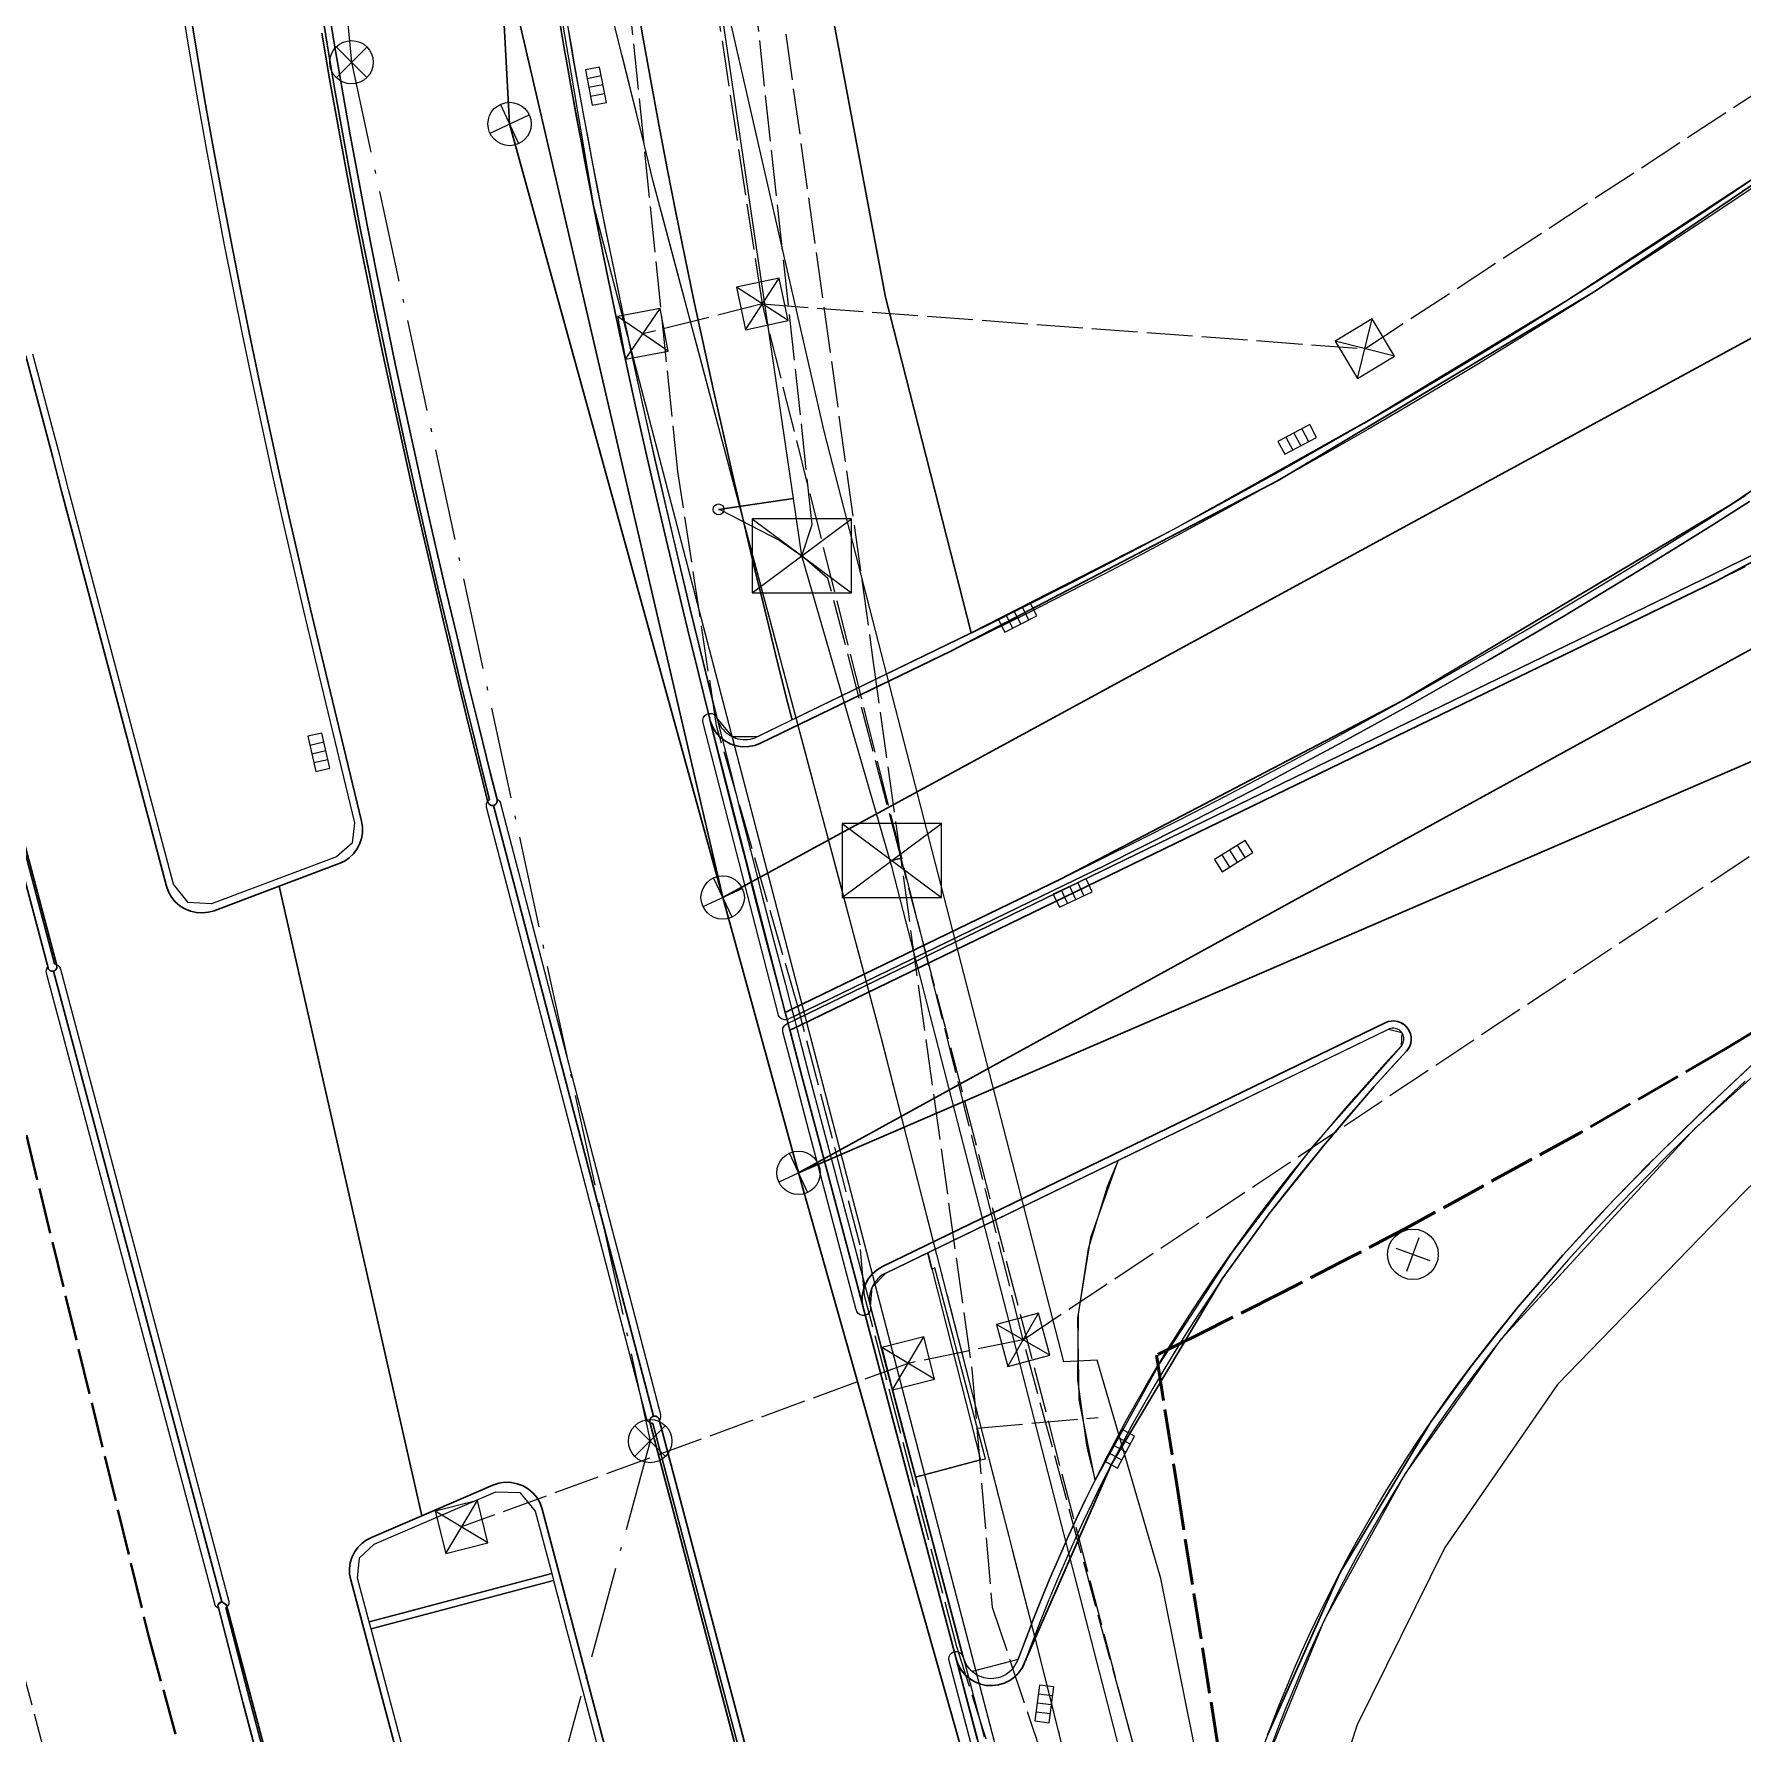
# Model space of a CAD drawing. Header units: metres. Extents: x 105014 to 106600, y 111320 to 118425.
# Drawn here: x 105352.38 to 105399.67, y 112797.04 to 112844.05 of the extents above; entities that cross this region are included whole.
import ezdxf

# ---------------------------------------------------------------- set-up
doc = ezdxf.new("R2010")
doc.units = ezdxf.units.M
doc.linetypes.add('DASHDOT', pattern=[3.556, 2.54, -0.508, 0, -0.508])
doc.linetypes.add('DASHED', pattern=[1.524, 1.27, -0.254])
for name, color, linetype, lineweight in [('00-BASE-LIMITE', 7, 'DASHED', 50), ('00-BASE-UE', 42, 'DASHED', 25), ('10-PAV-CALZADA-BRT', 12, 'CONTINUOUS', 30), ('10-PAV-CALZADA-MIXTA', 8, 'CONTINUOUS', 30), ('10-PAV-SARDINEL', 252, 'CONTINUOUS', 13), ('20-EP-ZONA-DURA', 253, 'CONTINUOUS', 13), ('20-EP-ZONA-VERDE', 84, 'CONTINUOUS', 13), ('30-RED-ENEL-NODOS', 11, 'CONTINUOUS', 13), ('30-RED-ENEL-PROY', 1, 'DASHED', 25), ('30-RED-ETB-CAMARA', 151, 'CONTINUOUS', 13), ('30-RED-ETB-EXIST', 145, 'CONTINUOUS', 13), ('30-RED-ETB-PROY', 5, 'DASHED', 25), ('30-RED-VANTI-EXIST', 52, 'CONTINUOUS', 13), ('30-RED-VANTI-PROY', 2, 'DASHED', 25), ('30-RED-VANTI-RETIRO', 8, 'DASHDOT', 13), ('35-RH-ACUE-MATRIZ-PJ', 150, 'DASHED', 40), ('35-RH-ACUE-MENOR-EXIST', 151, 'CONTINUOUS', 13), ('35-RH-ACUE-MENOR-PROY', 5, 'DASHED', 25), ('35-RH-PLUV-COLECTOR', 96, 'CONTINUOUS', 30), ('35-RH-PLUV-NODOS', 94, 'CONTINUOUS', 13), ('35-RH-PLUV-RETIRO', 8, 'DASHDOT', 13), ('36-RH-SAN-POZOS', 216, 'CONTINUOUS', 13), ('60-PREDIAL-LOTE', 42, 'CONTINUOUS', 13)]:
    doc.layers.add(name, color=color, linetype=linetype, lineweight=lineweight)

# ---------------------------------------------------------------- blocks, each defined once
blk = doc.blocks.new('CAM_ETB_T_13')
for p, q in [((-1.375, -1.025), (1.375, 1.025)), ((-1.375, 1.025), (1.375, -1.025))]:
    blk.add_line(p, q)
blk.add_lwpolyline([(-1.375, -1.025), (1.375, -1.025), (1.375, 1.025), (-1.375, 1.025)], close=True)
blk = doc.blocks.new('POSTE')
blk.add_circle((0, 0), 0.15)
blk = doc.blocks.new('CAJA_ENEL')
for p, q in [((-0.6, -0.6), (0.6, 0.6)), ((-0.6, 0.6), (0.6, -0.6))]:
    blk.add_line(p, q)
blk.add_lwpolyline([(-0.6, -0.6), (0.6, -0.6), (0.6, 0.6), (-0.6, 0.6)], close=True)
blk = doc.blocks.new('POZO_SAN')
for p, q in [((0, -0.5), (0, 0.5)), ((-0.5, 0), (0.5, 0))]:
    blk.add_line(p, q)
blk.add_circle((0, 0), 0.7)
blk = doc.blocks.new('SUMIDERO')
for p, q in [((-0.25, -0.2), (-0.25, 0.2)), ((0, -0.2), (0, 0.2)), ((0.25, -0.2), (0.25, 0.2))]:
    blk.add_line(p, q)
blk.add_lwpolyline([(-0.5, -0.2), (0.5, -0.2), (0.5, 0.2), (-0.5, 0.2)], close=True)
blk = doc.blocks.new('POZO_PLUV')
for p, q in [((-0.42, -0.42), (0.42, 0.42)), ((-0.42, 0.42), (0.42, -0.42))]:
    blk.add_line(p, q)
blk.add_circle((0, 0), 0.6)

msp = doc.modelspace()

# ---------------------------------------------------------------- linework, layer by layer
at = {"layer": '00-BASE-LIMITE'}
msp.add_lwpolyline([(105403.9137, 112818.8611), (105399.1897, 112815.9841), (105395.1695, 112813.6621), (105390.4523, 112811.0797), (105388.8345, 112810.2285), (105386.9195, 112809.2427), (105384.6201, 112808.0905), (105383.4393, 112807.5119), (105384.0041, 112803.9301), (105385.6897, 112793.2359), (105385.8225, 112792.3927), (105385.3009, 112789.8933), (105390.0035, 112772.2771), (105391.2157, 112767.5669), (105393.6763, 112757.8893), (105396.0021, 112748.7837), (105398.6051, 112738.5087), (105402.0385, 112725.0969)], dxfattribs=at)
at = {"layer": '00-BASE-UE'}
msp.add_lwpolyline([(105403.9137, 112818.8611), (105399.1897, 112815.9841), (105395.1695, 112813.6621), (105390.4523, 112811.0797), (105388.8345, 112810.2285), (105386.9195, 112809.2427), (105384.6201, 112808.0905), (105383.4393, 112807.5119), (105384.0041, 112803.9301), (105385.6897, 112793.2359)], dxfattribs=at)
at = {"layer": '10-PAV-CALZADA-BRT'}
for points in [[(105412.9105, 112627.3773), (105366.4429, 112803.2507), (105366.385, 112803.4122), (105366.3003, 112803.5615), (105366.1914, 112803.694), (105366.0614, 112803.806), (105365.9141, 112803.8942), (105365.754, 112803.9558), (105365.5857, 112803.9892), (105365.4141, 112803.9933), (105365.2444, 112803.968), (105365.0815, 112803.9141), (105363.1153, 112803.0698), (105359.1656, 112820.4849), (105360.8261, 112821.1101), (105360.9714, 112821.1786), (105361.1039, 112821.2695), (105361.2201, 112821.3804), (105361.317, 112821.5085), (105361.3921, 112821.6505), (105361.4436, 112821.8027), (105361.47, 112821.9612), (105361.4707, 112822.1218), (105361.4457, 112822.2805), (105360.3365, 112826.8757), (105360.0345, 112828.1467), (105359.7373, 112829.4189), (105359.4453, 112830.6925), (105359.1589, 112831.9671), (105358.8785, 112833.2431), (105358.6043, 112834.5205), (105358.3369, 112835.7993), (105358.0765, 112837.0795), (105357.8235, 112838.3611), (105357.5781, 112839.6443), (105357.3409, 112840.9291), (105357.1121, 112842.2153), (105356.8921, 112843.5031), (105356.6813, 112844.7925)], [(105360.3441, 112844.0801), (105360.5601, 112842.8165), (105360.7847, 112841.5533), (105361.0179, 112840.2909), (105361.2591, 112839.0287), (105361.5083, 112837.7673), (105361.7647, 112836.5063), (105362.0283, 112835.2459), (105362.2987, 112833.9859), (105362.5757, 112832.7263), (105362.8585, 112831.4671), (105363.1471, 112830.2081), (105363.4411, 112828.9495), (105363.7403, 112827.6911), (105364.0439, 112826.4327), (105364.3521, 112825.1745), (105364.6643, 112823.9163), (105364.9405, 112822.8155), (105364.9471, 112822.796), (105364.9566, 112822.7777), (105364.9689, 112822.7612), (105364.9837, 112822.7468), (105365.0005, 112822.7349), (105365.0189, 112822.7257), (105365.0386, 112822.7196), (105365.059, 112822.7166), (105365.0796, 112822.7168), (105365.0999, 112822.7203), (105369.5209, 112805.8189), (105369.5014, 112805.8121), (105369.4831, 112805.8023), (105369.4666, 112805.7897), (105369.4523, 112805.7748), (105369.4405, 112805.7578), (105369.4315, 112805.7391), (105369.4255, 112805.7193), (105369.4228, 112805.6988), (105369.4232, 112805.6781), (105369.4269, 112805.6577), (105420.4073, 112612.7045)], [(105352.1539, 112835.1529), (105352.4011, 112834.2173), (105352.6489, 112833.2817), (105352.8971, 112832.3465), (105353.1455, 112831.4111), (105356.0471, 112820.4851), (105356.1034, 112820.3281), (105356.185, 112820.1826), (105356.2897, 112820.0527), (105356.4145, 112819.942), (105356.5559, 112819.8537), (105356.7101, 112819.79), (105356.8727, 112819.7529), (105357.0392, 112819.7433), (105357.205, 112819.7615), (105357.3655, 112819.8071), (105359.1656, 112820.4849), (105363.1153, 112803.0698), (105361.7155, 112802.4687), (105361.5756, 112802.395), (105361.4491, 112802.3002), (105361.3391, 112802.1866), (105361.2484, 112802.0571), (105361.1792, 112801.9149), (105361.1333, 112801.7636), (105361.1118, 112801.6069), (105361.1153, 112801.4489), (105361.1437, 112801.2933), (105371.9412, 112760.6341)], [(105368.5623, 112759.7211), (105357.7085, 112800.5921), (105357.7053, 112800.604), (105357.5735, 112800.6843), (105352.9206, 112818.1344), (105352.9392, 112818.1407), (105352.9566, 112818.1499), (105352.9723, 112818.1616), (105352.986, 112818.1757), (105352.9974, 112818.1917), (105353.0061, 112818.2093), (105353.0119, 112818.228), (105353.0148, 112818.2475), (105353.0146, 112818.2671), (105353.0095, 112818.2869), (105349.7627, 112830.5127)]]:
    msp.add_lwpolyline(points, dxfattribs=at)
at = {"layer": '10-PAV-CALZADA-MIXTA'}
for points in [[(105389.7224, 112729.9788), (105369.6824, 112805.7252), (105369.6792, 112805.737), (105369.67, 112805.7567), (105369.6577, 112805.7746), (105369.6427, 112805.7902), (105369.6253, 112805.8032), (105369.6061, 112805.8132), (105369.5854, 112805.8199), (105369.564, 112805.8231), (105369.5423, 112805.8228), (105369.5209, 112805.8189), (105365.0999, 112822.7203), (105365.1208, 112822.7274), (105365.1402, 112822.7379), (105365.1575, 112822.7515), (105365.1724, 112822.7678), (105365.1843, 112822.7864), (105365.1929, 112822.8067), (105365.1981, 112822.8281), (105365.1995, 112822.8502), (105365.1973, 112822.8721), (105365.1955, 112822.8796), (105365.0079, 112823.6255), (105364.6969, 112824.8777), (105364.3899, 112826.1309), (105364.0869, 112827.3853), (105363.7887, 112828.6407), (105363.4951, 112829.8971), (105363.2069, 112831.1549), (105362.9241, 112832.4139), (105362.6475, 112833.6741), (105362.3771, 112834.9357), (105362.1133, 112836.1989), (105361.8565, 112837.4633), (105361.6071, 112838.7293), (105361.3655, 112839.9969), (105361.1319, 112841.2659), (105360.9067, 112842.5363), (105360.6905, 112843.8085), (105360.4835, 112845.0821)], [(105366.8561, 112844.8339), (105367.0649, 112843.6054), (105367.1079, 112843.36), (105367.2826, 112842.3767), (105367.5086, 112841.1477), (105367.7431, 112839.9186), (105367.7791, 112839.7344), (105367.9855, 112838.6892), (105368.2351, 112837.4596), (105368.4919, 112836.2296), (105368.5967, 112835.7378), (105368.7556, 112834.9993), (105369.0257, 112833.7687), (105369.3022, 112832.5376), (105369.3839, 112832.1794), (105369.5846, 112831.3062), (105369.8723, 112830.0742), (105370.1652, 112828.8416), (105370.3434, 112828.102), (105370.463, 112827.6084), (105370.7652, 112826.3743), (105371.0717, 112825.1397), (105371.0824, 112825.0967), (105371.3825, 112823.9032), (105371.6959, 112822.6679), (105372.0129, 112821.4305), (105372.3327, 112820.1921), (105372.6551, 112818.9527), (105372.9797, 112817.7119), (105373.1691, 112816.9899), (105373.2223, 112816.7901), (105373.2995, 112816.4979), (105373.3053, 112816.4723), (105373.6335, 112815.2279), (105373.9625, 112813.9821), (105374.2925, 112812.7349), (105375.3321, 112808.8057), (105377.8965, 112799.1125), (105378.4825, 112796.8977)], [(105408.138, 112836.9957), (105399.344, 112831.0395), (105390.2221, 112825.5987), (105380.8025, 112820.6915), (105373.3547, 112817.0799), (105373.1691, 112816.9899), (105373.1691, 112816.9899), (105371.0913, 112825.0636), (105371.1537, 112824.9011), (105371.2433, 112824.7519), (105371.3575, 112824.6204), (105371.4927, 112824.5108), (105371.6449, 112824.4263), (105371.8094, 112824.3694), (105371.9813, 112824.342), (105372.1553, 112824.3447), (105372.3263, 112824.3776), (105372.4889, 112824.4397), (105377.7483, 112826.9901), (105386.8108, 112831.7113), (105395.5869, 112836.9458), (105404.0475, 112842.6762)], [(105385.2342, 112771.3798), (105377.8965, 112799.1125), (105377.9533, 112798.9536), (105378.0359, 112798.8064), (105378.1422, 112798.6753), (105378.2689, 112798.5639), (105378.4126, 112798.4754), (105378.5692, 112798.4124), (105378.7341, 112798.3765), (105378.9027, 112798.3689), (105379.0701, 112798.3898), (105379.2317, 112798.4385), (105379.3828, 112798.5137), (105379.5191, 112798.6132), (105379.6367, 112798.7342), (105379.7323, 112798.8733), (105379.8031, 112799.0265), (105382.1955, 112804.4968), (105385.2621, 112809.6197), (105386.5823, 112811.4447), (105388.0609, 112813.3061), (105389.4717, 112814.9433), (105390.3585, 112815.9163), (105390.4116, 112815.9845), (105390.4522, 112816.0609), (105390.479, 112816.1431), (105390.4913, 112816.2287), (105390.4886, 112816.3151), (105390.471, 112816.3998), (105390.4392, 112816.4802), (105390.394, 112816.5539), (105390.3367, 112816.6187), (105390.2692, 112816.6727), (105390.1933, 112816.7142), (105390.1115, 112816.7421), (105390.026, 112816.7554), (105389.9396, 112816.7538), (105389.8547, 112816.7373), (105389.7739, 112816.7065), (105375.8625, 112809.9613), (105375.7147, 112809.8732), (105375.5843, 112809.7611), (105375.4749, 112809.6283), (105375.39, 112809.4787), (105375.3319, 112809.3167), (105375.3025, 112809.1472), (105375.3026, 112808.9752), (105375.3321, 112808.8057), (105374.2925, 112812.7349), (105373.9625, 112813.9821), (105373.6335, 112815.2279), (105373.3053, 112816.4723), (105373.2995, 112816.4979), (105373.5727, 112816.6305), (105398.9501, 112828.9351), (105406.6706, 112833.0708)], [(105350.1874, 112827.9397), (105352.7679, 112818.2229), (105352.7744, 112818.2044), (105352.7837, 112818.1872), (105352.7956, 112818.1716), (105352.8098, 112818.1581), (105352.8259, 112818.147), (105352.8436, 112818.1386), (105352.8623, 112818.133), (105352.8818, 112818.1304), (105352.9013, 112818.1309), (105352.9206, 112818.1344), (105357.5735, 112800.6843), (105357.5555, 112800.6809), (105357.467, 112800.5923), (105358.1622, 112797.9097), (105390.883, 112674.6961)], [(105400.2535, 112815.8429), (105398.9521, 112814.6317), (105397.4199, 112813.1473), (105396.1121, 112811.8155), (105394.6897, 112810.2773), (105393.4463, 112808.8345), (105392.1565, 112807.2105), (105391.0277, 112805.6501), (105388.5062, 112801.4607), (105386.5148, 112796.9949)]]:
    msp.add_lwpolyline(points, dxfattribs=at)
at = {"layer": '10-PAV-SARDINEL'}
for points in [[(105360.286, 112845.0508), (105360.4932, 112843.7757), (105360.7097, 112842.5019), (105360.9351, 112841.2304), (105361.1689, 112839.9601), (105361.4108, 112838.6913), (105361.6604, 112837.4241), (105361.9163, 112836.1642), (105361.9174, 112836.1586), (105361.9244, 112836.1303), (105362.1814, 112834.8943), (105362.4521, 112833.6317), (105362.7289, 112832.3706), (105363.0119, 112831.1107), (105363.3003, 112829.852), (105363.594, 112828.5949), (105363.8924, 112827.3387), (105364.1956, 112826.0836), (105364.5027, 112824.8298), (105364.8139, 112823.577), (105364.9878, 112822.8851), (105364.9684, 112822.8701), (105364.9511, 112822.8527), (105364.936, 112822.8334), (105364.936, 112822.8334), (105364.6643, 112823.9163), (105364.3521, 112825.1745), (105364.0439, 112826.4327), (105363.7403, 112827.6911), (105363.4411, 112828.9495), (105363.1471, 112830.2081), (105362.8585, 112831.4671), (105362.5757, 112832.7263), (105362.2987, 112833.9859), (105362.0283, 112835.2459), (105361.7647, 112836.5063), (105361.5083, 112837.7673), (105361.2591, 112839.0287), (105361.0179, 112840.2909), (105360.7847, 112841.5533), (105360.5601, 112842.8165), (105360.3441, 112844.0801)], [(105389.5291, 112729.9276), (105369.5033, 112805.6204), (105369.4731, 112805.6252), (105369.4439, 112805.6346), (105369.4166, 112805.6484), (105369.3917, 112805.6662), (105369.3698, 112805.6877), (105369.3516, 112805.7122), (105369.3373, 112805.7393), (105369.3274, 112805.7683), (105364.9064, 112822.6697), (105364.9009, 112822.6999), (105364.9001, 112822.7305), (105364.904, 112822.761), (105364.9126, 112822.7904), (105364.9257, 112822.8182), (105364.9428, 112822.8436), (105364.9637, 112822.8661), (105364.9878, 112822.8851), (105364.8139, 112823.577), (105364.5027, 112824.8298), (105364.1956, 112826.0836), (105363.8924, 112827.3387), (105363.594, 112828.5949), (105363.3003, 112829.852), (105363.0119, 112831.1107), (105362.7289, 112832.3706), (105362.4521, 112833.6317), (105362.1814, 112834.8943), (105361.9244, 112836.1303), (105361.9174, 112836.1586), (105361.9163, 112836.1642), (105361.6604, 112837.4241), (105361.4108, 112838.6913), (105361.1689, 112839.9601), (105360.9351, 112841.2304), (105360.7097, 112842.5019), (105360.4932, 112843.7757), (105360.286, 112845.0508)], [(105360.4835, 112845.0821), (105360.6905, 112843.8085), (105360.9067, 112842.5363), (105361.1319, 112841.2659), (105361.3655, 112839.9969), (105361.6071, 112838.7293), (105361.8565, 112837.4633), (105362.1133, 112836.1989), (105362.3771, 112834.9357), (105362.6475, 112833.6741), (105362.9241, 112832.4139), (105363.2069, 112831.1549), (105363.4951, 112829.8971), (105363.7887, 112828.6407), (105364.0869, 112827.3853), (105364.3899, 112826.1309), (105364.6969, 112824.8777), (105365.0079, 112823.6255), (105365.1955, 112822.8796), (105365.1973, 112822.8721), (105365.1995, 112822.8502), (105365.1981, 112822.8281), (105365.1929, 112822.8067), (105365.1843, 112822.7864), (105365.1724, 112822.7678), (105365.1575, 112822.7515), (105365.1402, 112822.7379), (105365.1208, 112822.7274), (105365.0999, 112822.7203), (105369.5209, 112805.8189), (105369.5423, 112805.8228), (105369.564, 112805.8231), (105369.5854, 112805.8199), (105369.6061, 112805.8132), (105369.6253, 112805.8032), (105369.6427, 112805.7902), (105369.6577, 112805.7746), (105369.67, 112805.7567), (105369.6792, 112805.737), (105369.6824, 112805.7252), (105389.7224, 112729.9788)], [(105367.1566, 112844.253), (105367.262, 112843.6396), (105367.3049, 112843.3948), (105367.4795, 112842.4121), (105367.5913, 112841.7982), (105367.7052, 112841.1846), (105367.8213, 112840.5705), (105367.9395, 112839.9567), (105367.9754, 112839.773), (105368.1816, 112838.7285), (105368.431, 112837.5), (105368.6876, 112836.2709), (105368.7923, 112835.7797), (105368.951, 112835.0418), (105369.2209, 112833.812), (105369.4973, 112832.5818), (105369.5789, 112832.2241), (105369.7795, 112831.3514), (105370.067, 112830.1201), (105370.3597, 112828.8881), (105370.5378, 112828.149), (105370.6574, 112827.6558), (105370.9594, 112826.4222), (105371.2658, 112825.188), (105371.2765, 112825.1453), (105371.5765, 112823.9522), (105371.8897, 112822.7173), (105372.2066, 112821.4803), (105372.5263, 112820.2423), (105372.8487, 112819.0032), (105373.1732, 112817.7626), (105373.3625, 112817.041), (105373.4157, 112816.8414), (105373.4929, 112816.549), (105373.4946, 112816.5421), (105373.4998, 112816.519), (105373.8269, 112815.279), (105374.1559, 112814.0333), (105374.4858, 112812.7861), (105375.5254, 112808.8569), (105378.0898, 112799.1637), (105378.6755, 112796.9501)], [(105378.4825, 112796.8977), (105377.8965, 112799.1125), (105375.3321, 112808.8057), (105374.2925, 112812.7349), (105373.9625, 112813.9821), (105373.6335, 112815.2279), (105373.3053, 112816.4723), (105373.2995, 112816.4979), (105373.2223, 112816.7901), (105373.1691, 112816.9899), (105372.9797, 112817.7119), (105372.6551, 112818.9527), (105372.3327, 112820.1921), (105372.0129, 112821.4305), (105371.6959, 112822.6679), (105371.3825, 112823.9032), (105371.0824, 112825.0967), (105371.0717, 112825.1397), (105370.7652, 112826.3743), (105370.463, 112827.6084), (105370.3434, 112828.102), (105370.1652, 112828.8416), (105369.8723, 112830.0742), (105369.5846, 112831.3062), (105369.3839, 112832.1794), (105369.3022, 112832.5376), (105369.0257, 112833.7687), (105368.7556, 112834.9993), (105368.5967, 112835.7378), (105368.4919, 112836.2296), (105368.2351, 112837.4596), (105367.9855, 112838.6892), (105367.7791, 112839.7344), (105367.7431, 112839.9186), (105367.6248, 112840.533), (105367.5086, 112841.1477), (105367.3946, 112841.762), (105367.2826, 112842.3767), (105367.1079, 112843.36), (105367.0649, 112843.6054), (105366.9594, 112844.2195)], [(105399.8589, 112831.1307), (105398.8389, 112830.4828), (105397.8146, 112829.8415), (105396.7862, 112829.207), (105395.7537, 112828.5792), (105394.717, 112827.9581), (105393.6764, 112827.3438), (105392.6317, 112826.7364), (105391.5831, 112826.1358), (105390.5306, 112825.542), (105389.4742, 112824.9552), (105388.414, 112824.3753), (105387.3501, 112823.8023), (105386.2824, 112823.2363), (105385.2111, 112822.6772), (105384.1361, 112822.1252), (105383.0575, 112821.5803), (105381.9754, 112821.0424), (105380.8901, 112820.5117), (105373.442, 112816.8999), (105373.2693, 112816.8165), (105373.2562, 112816.8103), (105373.2263, 112816.7985), (105373.1949, 112816.7918), (105373.1628, 112816.7901), (105373.1309, 112816.7937), (105373.0999, 112816.8023), (105373.0708, 112816.8158), (105373.0441, 112816.8338), (105373.0208, 112816.8559), (105373.0013, 112816.8814), (105372.9862, 112816.9098), (105372.9758, 112816.9402), (105372.9719, 112816.9552), (105370.9014, 112825.0001), (105370.8976, 112825.0138), (105370.892, 112825.0474), (105370.8921, 112825.0815), (105370.8981, 112825.115), (105370.9096, 112825.1471), (105370.9264, 112825.1767), (105370.948, 112825.2031), (105370.9738, 112825.2254), (105371.0029, 112825.243), (105371.0347, 112825.2554), (105371.068, 112825.2622), (105371.1021, 112825.2633), (105371.1358, 112825.2586), (105371.1683, 112825.2482), (105371.1985, 112825.2325), (105371.2256, 112825.2118), (105371.2488, 112825.1869), (105371.2675, 112825.1584), (105371.281, 112825.1271), (105371.2853, 112825.1135), (105371.3058, 112825.0528), (105371.3334, 112824.9893), (105371.3664, 112824.9284), (105371.4052, 112824.8697), (105371.4484, 112824.8153), (105371.496, 112824.7649), (105371.5484, 112824.7185), (105371.6047, 112824.6767), (105371.6649, 112824.6398), (105371.7267, 112824.609), (105371.7913, 112824.5835), (105371.8574, 112824.5638), (105371.9269, 112824.5495), (105371.9958, 112824.5417), (105372.0655, 112824.5397), (105372.1348, 112824.5439), (105372.2038, 112824.554), (105372.2718, 112824.5703), (105372.3377, 112824.5922), (105372.405, 112824.6214), (105377.6607, 112827.17), (105378.7274, 112827.6916), (105379.79, 112828.2201), (105380.8495, 112828.7559), (105381.9051, 112829.2987), (105382.9571, 112829.8485), (105384.0054, 112830.4054), (105385.05, 112830.9693), (105386.0907, 112831.5401), (105387.1277, 112832.1179), (105388.1607, 112832.7026), (105389.1898, 112833.2943), (105390.2149, 112833.8927), (105391.236, 112834.4981), (105392.253, 112835.1102), (105393.2659, 112835.7292), (105394.2746, 112836.3548), (105395.2794, 112836.9874), (105396.2794, 112837.6264), (105397.2754, 112838.2722), (105398.2671, 112838.9247), (105399.2543, 112839.5837), (105400.2371, 112840.2494)], [(105400.3498, 112840.0842), (105399.3659, 112839.4177), (105398.3775, 112838.7579), (105397.3847, 112838.1047), (105396.3877, 112837.4582), (105395.3863, 112836.8183), (105394.3806, 112836.1852), (105393.3707, 112835.5588), (105392.3567, 112834.9392), (105391.3385, 112834.3263), (105390.3163, 112833.7203), (105389.29, 112833.1212), (105388.2598, 112832.5289), (105387.2256, 112831.9435), (105386.1875, 112831.3651), (105385.1456, 112830.7936), (105384.0998, 112830.2291), (105383.0504, 112829.6716), (105381.9972, 112829.1211), (105380.9403, 112828.5777), (105379.8799, 112828.0414), (105378.8158, 112827.5122), (105377.7483, 112826.9901), (105372.4889, 112824.4397), (105372.4089, 112824.4051), (105372.3263, 112824.3776), (105372.2415, 112824.3575), (105372.1553, 112824.3447), (105372.0684, 112824.3396), (105371.9813, 112824.342), (105371.8947, 112824.352), (105371.8094, 112824.3694), (105371.7259, 112824.3943), (105371.6449, 112824.4263), (105371.5669, 112824.4652), (105371.4927, 112824.5108), (105371.4227, 112824.5627), (105371.3575, 112824.6204), (105371.2975, 112824.6837), (105371.2433, 112824.7519), (105371.1953, 112824.8245), (105371.1537, 112824.9011), (105371.119, 112824.981), (105371.0913, 112825.0636), (105373.1691, 112816.9899), (105373.3547, 112817.0799), (105380.8025, 112820.6915), (105381.8869, 112821.2217), (105382.9679, 112821.7591), (105384.0453, 112822.3034), (105385.1191, 112822.8549), (105386.1893, 112823.4133), (105387.2558, 112823.9787), (105388.3186, 112824.551), (105389.3776, 112825.1303), (105390.4329, 112825.7165), (105391.4842, 112826.3096), (105392.5317, 112826.9096), (105393.5752, 112827.5164), (105394.6148, 112828.13), (105395.6503, 112828.7503), (105396.6817, 112829.3775), (105397.709, 112830.0114), (105398.7322, 112830.6519), (105399.7511, 112831.2992)], [(105349.7627, 112830.5127), (105353.0017, 112818.3164), (105352.9743, 112818.3264), (105352.9458, 112818.3322), (105350.3807, 112827.991)], [(105385.0409, 112771.3286), (105377.7055, 112799.053), (105377.7032, 112799.0613), (105377.6973, 112799.0952), (105377.6973, 112799.1295), (105377.7031, 112799.1634), (105377.7147, 112799.1958), (105377.7317, 112799.2257), (105377.7535, 112799.2523), (105377.7795, 112799.2747), (105377.809, 112799.2923), (105377.8411, 112799.3046), (105377.8749, 112799.3113), (105377.9092, 112799.3121), (105377.9432, 112799.3069), (105377.9758, 112799.296), (105378.0061, 112799.2797), (105378.0331, 112799.2585), (105378.0561, 112799.2329), (105378.0744, 112799.2038), (105378.0874, 112799.172), (105378.0899, 112799.1638), (105378.1106, 112799.0974), (105378.1371, 112799.0329), (105378.1697, 112798.9699), (105378.2067, 112798.9113), (105378.2492, 112798.8556), (105378.2966, 112798.8038), (105378.3478, 112798.7566), (105378.4035, 112798.7137), (105378.4616, 112798.6765), (105378.5238, 112798.6439), (105378.5883, 112798.6171), (105378.6543, 112798.5961), (105378.7227, 112798.5808), (105378.7919, 112798.5715), (105378.8613, 112798.5683), (105378.9319, 112798.5713), (105379.0021, 112798.5805), (105379.0697, 112798.5955), (105379.1357, 112798.6162), (105379.2012, 112798.6432), (105379.2635, 112798.6756), (105379.3216, 112798.7126), (105379.3768, 112798.755), (105379.4293, 112798.803), (105379.4761, 112798.8542), (105379.518, 112798.9088), (105379.5556, 112798.9678), (105379.5883, 112799.0305), (105379.6173, 112799.1006), (105379.8238, 112799.6574), (105380.0395, 112800.2173), (105380.2623, 112800.7744), (105380.4922, 112801.3286), (105380.7291, 112801.8799), (105380.973, 112802.4281), (105381.2239, 112802.9731), (105381.4817, 112803.5149), (105381.7463, 112804.0534), (105382.0177, 112804.5885), (105382.296, 112805.12), (105382.5809, 112805.648), (105382.8726, 112806.1724), (105383.1708, 112806.6928), (105383.4758, 112807.2097), (105383.7872, 112807.7226), (105384.1052, 112808.2314), (105384.4295, 112808.7362), (105384.7603, 112809.2368), (105385.0973, 112809.7331), (105385.4208, 112810.1971), (105385.7495, 112810.6572), (105386.0836, 112811.1134), (105386.423, 112811.5656), (105386.7865, 112812.0388), (105387.1549, 112812.5079), (105387.5285, 112812.9729), (105387.907, 112813.4338), (105388.2551, 112813.8492), (105388.6073, 112814.2617), (105388.9631, 112814.6708), (105389.3226, 112815.0766), (105389.765, 112815.5666), (105390.2068, 112816.0468), (105390.2356, 112816.0819), (105390.2555, 112816.1138), (105390.2712, 112816.1478), (105390.2827, 112816.1841), (105390.2895, 112816.2209), (105390.2916, 112816.2588), (105390.289, 112816.2961), (105390.2817, 112816.3329), (105390.2697, 112816.3689), (105390.2533, 112816.4032), (105390.2327, 112816.4349), (105390.2088, 112816.4633), (105390.181, 112816.489), (105390.1502, 112816.511), (105390.1169, 112816.5288), (105390.0815, 112816.5425), (105390.0455, 112816.5513), (105390.0074, 112816.5558), (105389.9698, 112816.5553), (105389.9325, 112816.5502), (105389.8965, 112816.5406), (105389.8565, 112816.5242), (105375.9516, 112809.7822), (105375.8895, 112809.7486), (105375.8316, 112809.7107), (105375.7774, 112809.668), (105375.7276, 112809.6213), (105375.6815, 112809.5701), (105375.6395, 112809.5143), (105375.6032, 112809.4563), (105375.5721, 112809.3956), (105375.5459, 112809.3313), (105375.5255, 112809.2658), (105375.5107, 112809.1978), (105375.5019, 112809.1303), (105375.499, 112809.0615), (105375.502, 112808.9923), (105375.5109, 112808.9239), (105375.5255, 112808.857), (105375.5275, 112808.8485), (105375.5319, 112808.8144), (105375.5305, 112808.7801), (105375.5231, 112808.7465), (105375.5102, 112808.7146), (105375.4919, 112808.6855), (105375.469, 112808.6599), (105375.442, 112808.6386), (105375.4117, 112808.6223), (105375.3791, 112808.6114), (105375.3451, 112808.6062), (105375.3108, 112808.6069), (105375.277, 112808.6135), (105375.2449, 112808.6258), (105375.2154, 112808.6434), (105375.1893, 112808.6657), (105375.1674, 112808.6923), (105375.1504, 112808.7221), (105375.1388, 112808.7545), (105375.1367, 112808.7629), (105374.0992, 112812.6837), (105373.7692, 112813.931), (105373.4401, 112815.1769), (105373.1119, 112816.4213), (105373.1102, 112816.4281), (105373.1044, 112816.4537), (105373.0998, 112816.4869), (105373.1008, 112816.5204), (105373.1073, 112816.5532), (105373.1193, 112816.5845), (105373.1363, 112816.6134), (105373.1579, 112816.639), (105373.1834, 112816.6607), (105373.2122, 112816.6778), (105373.4854, 112816.8105), (105398.8625, 112829.1149), (105399.6482, 112829.4998), (105400.4296, 112829.8904)], [(105399.7369, 112829.3205), (105398.9501, 112828.9351), (105373.5727, 112816.6305), (105373.2995, 112816.4979), (105373.3053, 112816.4723), (105373.6335, 112815.2279), (105373.9625, 112813.9821), (105374.2925, 112812.7349), (105374.2925, 112812.7349), (105375.3321, 112808.8057), (105375.3137, 112808.8898), (105375.3026, 112808.9752), (105375.2988, 112809.0612), (105375.3025, 112809.1472), (105375.3136, 112809.2326), (105375.3319, 112809.3167), (105375.3575, 112809.3989), (105375.39, 112809.4787), (105375.4292, 112809.5553), (105375.4749, 112809.6283), (105375.5267, 112809.697), (105375.5843, 112809.7611), (105375.6471, 112809.82), (105375.7147, 112809.8732), (105375.7867, 112809.9204), (105375.8625, 112809.9613), (105389.7739, 112816.7065), (105389.8321, 112816.7303), (105389.8929, 112816.7466), (105389.9553, 112816.7552), (105390.0182, 112816.7559), (105390.0807, 112816.7486), (105390.1418, 112816.7336), (105390.2005, 112816.711), (105390.2559, 112816.6812), (105390.3072, 112816.6447), (105390.3534, 112816.602), (105390.394, 112816.5539), (105390.4281, 112816.501), (105390.4554, 112816.4443), (105390.4753, 112816.3846), (105390.4876, 112816.3229), (105390.492, 112816.2602), (105390.4885, 112816.1973), (105390.4772, 112816.1354), (105390.4581, 112816.0755), (105390.4317, 112816.0184), (105390.3983, 112815.965), (105390.3585, 112815.9163), (105389.9128, 112815.4319), (105389.4717, 112814.9433), (105389.1134, 112814.5389), (105388.7588, 112814.1312), (105388.408, 112813.7202), (105388.0609, 112813.3061), (105387.6837, 112812.8468), (105387.3115, 112812.3834), (105386.9444, 112811.916), (105386.5823, 112811.4447), (105386.2443, 112810.9943), (105385.9116, 112810.5399), (105385.5841, 112810.0817), (105385.2621, 112809.6197), (105384.9264, 112809.1255), (105384.5971, 112808.627), (105384.2741, 112808.1244), (105383.9575, 112807.6177), (105383.6474, 112807.107), (105383.3438, 112806.5924), (105383.0467, 112806.074), (105382.7563, 112805.5519), (105382.4726, 112805.0262), (105382.1955, 112804.4968), (105381.9252, 112803.964), (105381.6617, 112803.4278), (105381.405, 112802.8883), (105381.1552, 112802.3456), (105380.9123, 112801.7997), (105380.6764, 112801.2508), (105380.4475, 112800.6989), (105380.2256, 112800.1442), (105380.0108, 112799.5867), (105379.8031, 112799.0265), (105379.7697, 112798.9458), (105379.7294, 112798.8683), (105379.6824, 112798.7946), (105379.6292, 112798.7253), (105379.5702, 112798.6609), (105379.5058, 112798.6019), (105379.4364, 112798.5487), (105379.3627, 112798.5018), (105379.2852, 112798.4615), (105379.2045, 112798.4281), (105379.1211, 112798.402), (105379.0358, 112798.3831), (105378.9492, 112798.3718), (105378.8619, 112798.3681), (105378.7746, 112798.3721), (105378.688, 112798.3836), (105378.6028, 112798.4027), (105378.5195, 112798.4291), (105378.4388, 112798.4627), (105378.3614, 112798.5032), (105378.2878, 112798.5503), (105378.2186, 112798.6036), (105378.1544, 112798.6628), (105378.0955, 112798.7274), (105378.0425, 112798.7968), (105377.9958, 112798.8707), (105377.9557, 112798.9483), (105377.9225, 112799.0291), (105377.8965, 112799.1125), (105385.2342, 112771.3798)], [(105390.883, 112674.6961), (105358.1622, 112797.9097), (105357.467, 112800.5923), (105357.4722, 112800.6078), (105357.4794, 112800.6225), (105357.4885, 112800.6362), (105357.4993, 112800.6485), (105357.5116, 112800.6593), (105357.5253, 112800.6684), (105357.54, 112800.6757), (105357.5555, 112800.6809), (105357.5735, 112800.6843), (105352.9206, 112818.1344), (105352.9013, 112818.1309), (105352.8818, 112818.1304), (105352.8623, 112818.133), (105352.8436, 112818.1386), (105352.8259, 112818.147), (105352.8098, 112818.1581), (105352.7956, 112818.1716), (105352.7837, 112818.1872), (105352.7744, 112818.2044), (105352.7679, 112818.2229), (105350.1874, 112827.9397)], [(105350.3807, 112827.991), (105352.9458, 112818.3322), (105352.9789, 112818.3254), (105353.0103, 112818.313), (105353.0391, 112818.2955), (105353.0646, 112818.2733), (105353.0859, 112818.2471), (105353.1025, 112818.2177), (105353.1138, 112818.1859), (105357.7667, 112800.7358), (105357.7727, 112800.7022), (105357.7729, 112800.668), (105357.7672, 112800.6343), (105357.7557, 112800.6021), (105357.7389, 112800.5723), (105357.7173, 112800.5459), (105357.6914, 112800.5236), (105358.3557, 112797.9605), (105391.0763, 112674.7475)], [(105386.4374, 112796.7864), (105386.6331, 112797.3068), (105386.836, 112797.8245), (105387.0461, 112798.3392), (105387.2633, 112798.851), (105387.4876, 112799.3598), (105387.719, 112799.8653), (105387.9574, 112800.3676), (105388.2027, 112800.8665), (105388.455, 112801.362), (105388.7141, 112801.8539), (105388.98, 112802.3422), (105389.2527, 112802.8267), (105389.5321, 112803.3074), (105389.8181, 112803.7842), (105390.1108, 112804.2569), (105390.4099, 112804.7256), (105390.7156, 112805.19), (105391.0277, 112805.6501), (105391.3031, 112806.0451), (105391.583, 112806.4369), (105391.8675, 112806.8254), (105392.1565, 112807.2105), (105392.4723, 112807.6217), (105392.7926, 112808.0295), (105393.1173, 112808.4338), (105393.4463, 112808.8345), (105393.8549, 112809.3205), (105394.2694, 112809.8014), (105394.6897, 112810.2773), (105395.1581, 112810.7953), (105395.6323, 112811.308), (105396.1121, 112811.8155), (105396.5441, 112812.2633), (105396.98, 112812.7072), (105397.4199, 112813.1473), (105397.9268, 112813.6461), (105398.4375, 112814.1409), (105398.9521, 112814.6317), (105399.6003, 112815.24), (105400.2535, 112815.8429)], [(105399.7365, 112815.0936), (105399.0896, 112814.4865), (105398.5762, 112813.9967), (105398.0665, 112813.503), (105397.5602, 112813.0047), (105397.1221, 112812.5665), (105396.6874, 112812.1238), (105396.2567, 112811.6774), (105395.7785, 112811.1716), (105395.3057, 112810.6603), (105394.8388, 112810.144), (105394.4203, 112809.6701), (105394.0065, 112809.19), (105393.6003, 112808.7069), (105393.2725, 112808.3076), (105392.9492, 112807.9052), (105392.6303, 112807.4991), (105392.3158, 112807.0896), (105392.0281, 112806.7062), (105391.7452, 112806.3198), (105391.4666, 112805.9299), (105391.1926, 112805.537), (105390.8819, 112805.0789), (105390.578, 112804.6172), (105390.2798, 112804.1501), (105389.9891, 112803.6803), (105389.7038, 112803.2048), (105389.4263, 112802.7274), (105389.1551, 112802.2456), (105388.8908, 112801.7603), (105388.6327, 112801.2703), (105388.3818, 112800.7773), (105388.1373, 112800.2802), (105387.9003, 112799.7808), (105387.6702, 112799.2781), (105387.447, 112798.7719), (105387.2312, 112798.2635), (105387.0218, 112797.7505), (105386.8198, 112797.2353), (105386.6251, 112796.7174)], [(105420.4073, 112612.7045), (105369.4313, 112805.6409), (105369.4544, 112805.631), (105369.4785, 112805.6242), (105369.5033, 112805.6204), (105389.5291, 112729.9276), (105419.963, 112614.8961)], [(105391.0763, 112674.7475), (105358.3557, 112797.9605), (105357.6914, 112800.5236), (105357.7199, 112800.5491), (105368.5623, 112759.7211), (105391.3379, 112673.9571)]]:
    msp.add_lwpolyline(points, dxfattribs=at)
for points in [[(105369.7179, 112805.8536), (105369.7209, 112805.8189), (105369.7179, 112805.7842), (105369.7088, 112805.7505), (105369.6941, 112805.7189), (105369.6868, 112805.7085), (105369.6824, 112805.7252), (105369.6792, 112805.737), (105369.67, 112805.7567), (105369.6577, 112805.7746), (105369.6427, 112805.7902), (105369.6253, 112805.8032), (105369.6061, 112805.8132), (105369.5854, 112805.8199), (105369.564, 112805.8231), (105369.5423, 112805.8228), (105369.5209, 112805.8189), (105365.0999, 112822.7203), (105365.1208, 112822.7274), (105365.1402, 112822.7379), (105365.1575, 112822.7515), (105365.1724, 112822.7678), (105365.1843, 112822.7864), (105365.1929, 112822.8067), (105365.1981, 112822.8281), (105365.1995, 112822.8502), (105365.1973, 112822.8721), (105365.1955, 112822.8796), (105365.191, 112822.8977), (105365.1999, 112822.8935), (105365.2285, 112822.8735), (105365.2531, 112822.8489), (105365.2731, 112822.8203), (105365.2878, 112822.7887), (105365.2934, 112822.7709), (105369.7144, 112805.8695), (105369.7179, 112805.8536)], [(105356.357, 112819.9894), (105356.5563, 112819.8545), (105356.5173, 112819.8746), (105356.443, 112819.9215), (105356.3731, 112819.9747), (105356.357, 112819.9894)], [(105352.8623, 112818.133), (105352.8818, 112818.1304), (105352.9013, 112818.1309), (105352.9206, 112818.1344), (105357.5735, 112800.6843), (105357.5555, 112800.6809), (105357.54, 112800.6757), (105357.5253, 112800.6684), (105357.5116, 112800.6593), (105357.4993, 112800.6485), (105357.4885, 112800.6362), (105357.4794, 112800.6225), (105357.4722, 112800.6078), (105357.467, 112800.5923), (105357.49, 112800.5034), (105357.4735, 112800.5111), (105357.4449, 112800.5311), (105357.4203, 112800.5557), (105357.4003, 112800.5843), (105357.3856, 112800.6159), (105357.3803, 112800.6328), (105352.7274, 112818.0829), (105352.7236, 112818.0997), (105352.7206, 112818.1344), (105352.7236, 112818.1691), (105352.7327, 112818.2028), (105352.7474, 112818.2344), (105352.76, 112818.2525), (105352.7679, 112818.2229), (105352.7744, 112818.2044), (105352.7837, 112818.1872), (105352.7956, 112818.1716), (105352.8098, 112818.1581), (105352.8259, 112818.147), (105352.8436, 112818.1386), (105352.8623, 112818.133)]]:
    msp.add_lwpolyline(points, close=True, dxfattribs=at)
at = {"layer": '20-EP-ZONA-DURA'}
for points in [[(105374.1768, 112846.2089), (105375.944, 112836.7823), (105378.3173, 112827.4899), (105376.0197, 112826.3754), (105376.0197, 112826.3754), (105373.3613, 112825.0851), (105373.2065, 112825.6729), (105372.9015, 112826.9013), (105372.6009, 112828.1285), (105372.3049, 112829.3543), (105372.0137, 112830.5787), (105371.7281, 112831.8021), (105371.4479, 112833.0245), (105371.1737, 112834.2457), (105370.9059, 112835.4659), (105370.6445, 112836.6851), (105370.3901, 112837.9035), (105370.1429, 112839.1209), (105369.9031, 112840.3373), (105369.6715, 112841.5531), (105369.4479, 112842.7679), (105369.2327, 112843.9819), (105369.0265, 112845.1949)], [(105400.4296, 112829.8904), (105399.6482, 112829.4998), (105398.8625, 112829.1149), (105373.4854, 112816.8105), (105373.4854, 112816.8105), (105373.4309, 112816.784), (105373.4157, 112816.8414), (105373.4049, 112816.882), (105373.442, 112816.8999), (105380.8901, 112820.5117), (105381.9754, 112821.0424), (105383.0575, 112821.5803), (105384.1361, 112822.1252), (105385.2111, 112822.6772), (105386.2824, 112823.2363), (105387.3501, 112823.8023), (105388.414, 112824.3753), (105389.4742, 112824.9552), (105390.5306, 112825.542), (105391.5831, 112826.1358), (105392.6317, 112826.7364), (105393.6764, 112827.3438), (105394.717, 112827.9581), (105395.7537, 112828.5792), (105396.7862, 112829.207), (105397.8146, 112829.8415), (105398.8389, 112830.4828), (105399.8589, 112831.1307)]]:
    msp.add_lwpolyline(points, dxfattribs=at)
for points in [[(105381.5058, 112805.0191), (105381.559, 112804.7762), (105381.747, 112804.0545), (105381.4817, 112803.5149), (105381.2239, 112802.9731), (105380.973, 112802.4281), (105380.7291, 112801.8799), (105380.4922, 112801.3286), (105380.2623, 112800.7744), (105380.0395, 112800.2173), (105379.8238, 112799.6574), (105379.6173, 112799.1006), (105379.6149, 112799.0947), (105378.3459, 112798.7583), (105378.2966, 112798.8038), (105378.2492, 112798.8556), (105378.2067, 112798.9113), (105378.1697, 112798.9699), (105378.1371, 112799.0329), (105378.1106, 112799.0974), (105378.0899, 112799.1637), (105378.0875, 112799.172), (105376.7745, 112804.1353), (105378.5711, 112804.6107), (105378.7097, 112804.6461), (105377.3135, 112809.9291), (105377.2278, 112809.8905), (105377.1123, 112810.3445), (105382.3799, 112812.8991), (105382.0833, 112812.1921), (105381.5521, 112810.4487), (105381.2758, 112808.6473), (105381.2603, 112806.8249), (105381.5058, 112805.0191)], [(105366.7576, 112801.2764), (105361.7094, 112799.9426), (105361.6579, 112800.1359), (105362.2221, 112800.2852), (105366.7061, 112801.4715), (105366.7576, 112801.2764)], [(105361.7094, 112799.9426), (105366.7576, 112801.2764), (105368.1741, 112795.9154), (105363.1343, 112794.5769), (105361.7094, 112799.9426)]]:
    msp.add_lwpolyline(points, close=True, dxfattribs=at)
at = {"layer": '20-EP-ZONA-VERDE'}
for points in [[(105428.2379, 112868.204), (105426.6951, 112864.7217), (105424.7516, 112861.446), (105422.4345, 112858.423), (105419.7765, 112855.6952), (105415.0546, 112851.5418), (105410.1885, 112847.5582), (105405.1842, 112843.7496), (105400.0482, 112840.1207), (105394.7868, 112836.6761), (105389.4067, 112833.4201), (105383.9146, 112830.3567), (105378.3173, 112827.4899), (105375.944, 112836.7823), (105374.1768, 112846.2089), (105373.0232, 112855.7302), (105372.4878, 112865.3061), (105372.5731, 112874.8966)], [(105369.0265, 112845.1949), (105369.2327, 112843.9819), (105369.4479, 112842.7679), (105369.6715, 112841.5531), (105369.9031, 112840.3373), (105370.1429, 112839.1209), (105370.3901, 112837.9035), (105370.6445, 112836.6851), (105370.9059, 112835.4659), (105371.1737, 112834.2457), (105371.4479, 112833.0245), (105371.7281, 112831.8021), (105372.0137, 112830.5787), (105372.3049, 112829.3543), (105372.6009, 112828.1285), (105372.9015, 112826.9013), (105373.2065, 112825.6729), (105373.3613, 112825.0851), (105372.4015, 112824.6197), (105371.7139, 112824.6147), (105371.2765, 112825.1453), (105370.5375, 112828.1489), (105369.5787, 112832.2239), (105368.7919, 112835.7795), (105367.9751, 112839.7727), (105367.3045, 112843.3943), (105366.6605, 112847.3411)], [(105356.4837, 112844.7609), (105356.6949, 112843.4703), (105356.9149, 112842.1811), (105357.1441, 112840.8935), (105357.3815, 112839.6075), (105357.6271, 112838.3229), (105357.8803, 112837.0401), (105358.1411, 112835.7589), (105358.4087, 112834.4789), (105358.6831, 112833.2007), (105358.9637, 112831.9237), (105359.2503, 112830.6481), (105359.5425, 112829.3739), (105359.8397, 112828.1009), (105360.1419, 112826.8291), (105361.2513, 112822.2337), (105361.1807, 112821.6716), (105360.7557, 112821.2973), (105357.2951, 112819.9941), (105356.6469, 112820.0315), (105356.2399, 112820.5375), (105353.3387, 112831.4623), (105353.0905, 112832.3977), (105352.8423, 112833.3329), (105352.5945, 112834.2683), (105352.3473, 112835.2039)]]:
    msp.add_lwpolyline(points, dxfattribs=at)
for points in [[(105394.5431, 112806.6951), (105391.4274, 112802.1921), (105388.9926, 112797.2874), (105387.2894, 112792.0831), (105386.3535, 112786.6879), (105385.0905, 112791.4569), (105386.3352, 112795.8997), (105388.0843, 112800.1691), (105390.3145, 112804.208), (105392.9959, 112807.9625), (105398.3318, 112813.7717), (105404.2029, 112819.0393), (105407.7717, 112821.3524), (105408.5465, 112821.8527), (105410.1535, 112822.9445), (105410.8894, 112823.4445), (105413.2317, 112825.0357), (105415.2669, 112826.4998), (105415.9897, 112827.0187), (105410.4159, 112822.1659), (105404.9807, 112817.1584), (105399.6883, 112812.0001), (105394.5431, 112806.6951)], [(105390.2127, 112816.0531), (105387.7708, 112813.2949), (105385.5382, 112810.3646), (105383.527, 112807.2781), (105381.7481, 112804.0523), (105381.307, 112806.2708), (105381.2666, 112808.5325), (105381.628, 112810.7656), (105382.3799, 112812.8991), (105389.8611, 112816.5265), (105390.2329, 112816.4354), (105390.2127, 112816.0531)], [(105378.5711, 112804.6107), (105376.7745, 112804.1353), (105376.4463, 112805.3757), (105375.5255, 112808.8565), (105375.5718, 112809.3947), (105375.9499, 112809.7809), (105377.1123, 112810.3445), (105378.5711, 112804.6107)], [(105366.2495, 112803.1995), (105366.7061, 112801.4715), (105361.6579, 112800.1359), (105361.3369, 112801.3445), (105361.3907, 112801.8998), (105361.7945, 112802.2849), (105365.1603, 112803.7303), (105365.8265, 112803.7144), (105366.2495, 112803.1995)]]:
    msp.add_lwpolyline(points, close=True, dxfattribs=at)
at = {"layer": '30-RED-ENEL-PROY'}
for points in [[(105372.5367, 112836.5917), (105369.7649, 112854.8147)], [(105389.2095, 112835.3539), (105406.7629, 112846.8347)], [(105372.5367, 112836.5917), (105369.2267, 112835.7629)], [(105379.7527, 112807.9371), (105372.5367, 112836.5917)], [(105372.5367, 112836.5917), (105389.2095, 112835.3539)], [(105379.7527, 112807.9371), (105409.3191, 112827.6043)], [(105379.7527, 112807.9371), (105376.5681, 112807.2847)], [(105390.5825, 112768.2109), (105379.7527, 112807.9371)], [(105376.5681, 112807.2847), (105364.2151, 112802.7571)]]:
    msp.add_lwpolyline(points, dxfattribs=at)
at = {"layer": '30-RED-ETB-EXIST'}
for points in [[(105371.323, 112830.909), (105373.394, 112831.213), (105366.381, 112878.849), (105368.724, 112879.193)], [(105373.627, 112829.626), (105373.394, 112831.213), (105371.323, 112830.909)], [(105371.323, 112830.909), (105371.38, 112830.897), (105373.017, 112830.044), (105373.627, 112829.626)], [(105376.077, 112821.184), (105373.627, 112829.626)], [(105385.657, 112784.429), (105385.43, 112784.945), (105376.131, 112820.997), (105376.077, 112821.184)]]:
    msp.add_lwpolyline(points, dxfattribs=at)
at = {"layer": '30-RED-ETB-PROY'}
for points in [[(105373.627, 112829.626), (105373.918, 112830.494), (105368.69, 112878.551), (105368.724, 112879.193)], [(105376.12, 112821.196), (105376.377, 112821.263), (105374.353, 112828.997), (105373.627, 112829.626)], [(105385.657, 112784.429), (105385.788, 112785.295), (105376.377, 112821.263), (105376.12, 112821.196)]]:
    msp.add_lwpolyline(points, dxfattribs=at)
at = {"layer": '30-RED-VANTI-EXIST'}
for points in [[(105369.2644, 112841.0077), (105368.1617, 112845.4589), (105366.6921, 112856.4433), (105365.5923, 112864.4445), (105365.2825, 112873.5299), (105364.9341, 112884.5323), (105366.1159, 112897.2281), (105367.4471, 112910.1923), (105370.8023, 112925.8281), (105372.0497, 112931.4039), (105373.3033, 112935.4305), (105376.6097, 112945.8771), (105382.2027, 112964.9137), (105389.0803, 112987.2663), (105395.4575, 113008.0973), (105399.0762, 113020.1576)], [(105404.174, 112704.7463), (105399.4901, 112723.0879), (105395.1871, 112739.8297), (105391.4599, 112754.6095), (105388.5559, 112765.7855), (105385.7759, 112776.8073), (105384.1601, 112783.4215), (105380.0941, 112799.6583), (105375.8063, 112816.3761), (105372.2757, 112829.6353), (105369.5193, 112839.9789), (105369.2644, 112841.0077)]]:
    msp.add_lwpolyline(points, dxfattribs=at)
at = {"layer": '30-RED-VANTI-PROY'}
for points in [[(105369.2644, 112841.0077), (105368.2365, 112850.9535), (105367.4187, 112858.8959), (105367.1825, 112863.2517), (105367.1139, 112868.5799), (105367.4435, 112879.2279), (105369.0721, 112892.4757), (105370.3549, 112904.2331), (105371.0067, 112910.5345), (105371.0805, 112911.0727), (105375.4325, 112925.4655), (105383.2427, 112949.4917), (105388.7079, 112965.9081), (105395.2265, 112979.9931), (105404.4923, 113004.3963), (105412.2279, 113029.9339), (105414.8055, 113038.3641), (105418.1385, 113049.3487), (105420.8066, 113057.7913)], [(105370.8717, 112727.7386), (105367.6003, 112740.4501), (105365.9161, 112746.3363), (105364.9097, 112749.8135), (105363.4193, 112753.6937), (105360.8135, 112765.3983), (105356.1427, 112783.0601), (105354.2839, 112790.4611), (105347.9201, 112814.3913), (105345.8427, 112821.9247), (105340.7719, 112840.2541), (105339.0697, 112847.9581), (105337.7281, 112853.7557), (105335.1097, 112861.1567), (105334.4737, 112866.8803), (105334.4435, 112872.6391)], [(105404.174, 112704.7463), (105402.9895, 112704.4563), (105396.6479, 112728.4693), (105387.9059, 112761.7587), (105386.0875, 112773.7159), (105384.3641, 112779.3589), (105380.5699, 112791.0797), (105377.9201, 112799.4449), (105375.3649, 112809.1649), (105375.2443, 112810.5545), (105373.5309, 112817.1261), (105371.2705, 112824.9245), (105370.1995, 112831.9597), (105369.2644, 112841.0077)]]:
    msp.add_lwpolyline(points, dxfattribs=at)
at = {"layer": '30-RED-VANTI-RETIRO'}
for points in [[(105369.2644, 112841.0077), (105368.1617, 112845.4589), (105366.6921, 112856.4433), (105365.5923, 112864.4445), (105365.2825, 112873.5299), (105364.9341, 112884.5323), (105366.1159, 112897.2281), (105367.4471, 112910.1923), (105370.8023, 112925.8281), (105372.0497, 112931.4039), (105373.3033, 112935.4305), (105376.6097, 112945.8771), (105382.2027, 112964.9137), (105389.0803, 112987.2663), (105395.4575, 113008.0973), (105399.0762, 113020.1576)], [(105404.174, 112704.7463), (105399.4901, 112723.0879), (105395.1871, 112739.8297), (105391.4599, 112754.6095), (105388.5559, 112765.7855), (105385.7759, 112776.8073), (105384.1601, 112783.4215), (105380.0941, 112799.6583), (105375.8063, 112816.3761), (105372.2757, 112829.6353), (105369.5193, 112839.9789), (105369.2644, 112841.0077)]]:
    msp.add_lwpolyline(points, dxfattribs=at)
at = {"layer": '35-RH-ACUE-MATRIZ-PJ'}
msp.add_lwpolyline([(105354.3102, 112872.6247), (105348.677, 112872.3574), (105339.3455, 112872.0888), (105340.1054, 112866.2419), (105343.2989, 112849.6234), (105344.06, 112846.2737), (105345.3551, 112840.5741), (105347.1048, 112834.3239), (105355.5593, 112799.7184), (105363.4299, 112770.852)], dxfattribs=at)
at = {"layer": '35-RH-ACUE-MENOR-EXIST'}
msp.add_lwpolyline([(105430.12, 113196.66), (105430.47, 113184.09), (105429.71, 113172.11), (105427.46, 113149.85), (105418.35, 113096.42), (105402.88, 113040.6), (105370.95, 112932.9), (105365.94, 112912.26), (105364.32, 112879.99), (105365.5, 112853.31), (105367.86, 112839.31), (105381.75, 112786.11)], dxfattribs=at)
msp.add_lwpolyline([(105430.12, 113196.66), (105430.47, 113184.09), (105429.71, 113172.11), (105427.46, 113149.85), (105418.35, 113096.42), (105402.88, 113040.6), (105370.95, 112932.9), (105365.94, 112912.26), (105364.32, 112879.99), (105365.5, 112853.31), (105367.86, 112839.31), (105381.75, 112786.11)], dxfattribs=at)
at = {"layer": '35-RH-ACUE-MENOR-PROY'}
for points in [[(105404.0928, 113003.9217), (105395.782, 112973.4496), (105391.8451, 112959.0454), (105390.9603, 112955.8084), (105386.8201, 112953.5303), (105377.6945, 112925.8918), (105372.9754, 112911.4619), (105372.9844, 112910.4227), (105373.0819, 112899.1854), (105373.0994, 112897.1686), (105370.6587, 112862.167), (105375.5872, 112826.8067), (105378.3449, 112807.0202), (105378.474, 112805.491), (105378.8918, 112800.5401), (105384.2738, 112784.6049), (105386.5313, 112777.9287), (105386.9695, 112776.3861), (105395.6709, 112742.5019), (105399.2767, 112728.4609), (105410.5995, 112682.2575)], [(105378.474, 112805.491), (105381.8293, 112805.7876)]]:
    msp.add_lwpolyline(points, dxfattribs=at)
at = {"layer": '35-RH-PLUV-COLECTOR'}
for points in [[(105365.541, 112841.5705), (105363.1042, 112886.8748)], [(105371.4381, 112820.1721), (105363.5827, 112854.0095)], [(105371.4381, 112820.1721), (105365.541, 112841.5705)], [(105401.53, 112836.53), (105371.4381, 112820.1721)], [(105401.53, 112836.53), (105371.4381, 112820.1721)], [(105401.5, 112827.92), (105373.5377, 112812.5536)], [(105405.8524, 112826.4981), (105373.5377, 112812.5536)], [(105371.4381, 112820.1721), (105373.5377, 112812.5536)], [(105371.4381, 112820.1721), (105373.5377, 112812.5536)], [(105373.5377, 112812.5536), (105379.2899, 112792.1909)], [(105373.5377, 112812.5536), (105379.2899, 112792.1909)]]:
    msp.add_lwpolyline(points, dxfattribs=at)
at = {"layer": '35-RH-PLUV-RETIRO'}
for points in [[(105357.3915, 112881.1958), (105361.168, 112843.2775)], [(105361.168, 112843.2775), (105369.4299, 112805.1339)], [(105369.4299, 112805.1339), (105357.5654, 112761.4292)]]:
    msp.add_lwpolyline(points, dxfattribs=at)
at = {"layer": '60-PREDIAL-LOTE'}
msp.add_lwpolyline([(105458.5736, 112782.7036), (105444.2394, 112783.742), (105423.0436, 112784.995), (105403.1165, 112786.1729), (105386.6054, 112787.149), (105385.6314, 112791.044), (105383.5674, 112801.329), (105381.8004, 112807.374), (105380.8834, 112807.328), (105374.2514, 112833.075), (105370.8374, 112848.002), (105370.0544, 112853.072), (105368.7134, 112864.566), (105368.3234, 112869.258), (105368.6997, 112872.2121), (105369.1703, 112875.9066), (105369.4154, 112877.831), (105369.4372, 112877.8308), (105369.4452, 112877.8308), (105383.0947, 112877.6764), (105396.4014, 112877.526), (105444.1452, 112876.8857), (105466.5054, 112876.5858)], dxfattribs=at)

# ---------------------------------------------------------------- block references
at = {"layer": '30-RED-ENEL-NODOS'}
for p, rotation in [((105372.5366, 112836.5917), 102), ((105369.2268, 112835.7629), 100.7), ((105389.2094, 112835.3538), 120.9), ((105379.7527, 112807.937), 105.2), ((105376.568, 112807.2846), 104.2), ((105364.215, 112802.7572), 104.2)]:
    msp.add_blockref('CAJA_ENEL', p, dxfattribs=dict(at, rotation=rotation))
at = {"layer": '30-RED-ETB-CAMARA'}
for name, p in [('POSTE', (105371.323, 112830.909)), ('CAM_ETB_T_13', (105373.627, 112829.626)), ('CAM_ETB_T_13', (105376.12, 112821.196))]:
    msp.add_blockref(name, p, dxfattribs=at)
at = {"layer": '35-RH-PLUV-NODOS'}
for p in [(105361.168, 112843.2775), (105369.4299, 112805.1339)]:
    msp.add_blockref('POZO_PLUV', p, dxfattribs=at)
for name, p, rotation in [('SUMIDERO', (105367.9285, 112842.6162), 100.9), ('SUMIDERO', (105367.9285, 112842.6162), 100.9), ('POZO_PLUV', (105365.541, 112841.5705), 340), ('SUMIDERO', (105387.3403, 112832.8439), 207.9), ('SUMIDERO', (105387.3403, 112832.8439), 207.9), ('SUMIDERO', (105379.5968, 112827.9174), 27), ('SUMIDERO', (105360.26, 112824.1904), 282.9), ('SUMIDERO', (105360.26, 112824.1904), 282.9), ('SUMIDERO', (105360.26, 112824.1904), 282.9), ('SUMIDERO', (105385.5808, 112821.3158), 32.2), ('SUMIDERO', (105385.5808, 112821.3158), 32.2), ('POZO_PLUV', (105371.4381, 112820.1721), 340), ('POZO_PLUV', (105371.4381, 112820.1721), 340), ('SUMIDERO', (105381.1262, 112820.2983), 25), ('POZO_PLUV', (105373.5377, 112812.5536), 340), ('POZO_PLUV', (105373.5377, 112812.5536), 340), ('SUMIDERO', (105382.4243, 112804.924), 62), ('SUMIDERO', (105380.3397, 112797.8616), 82.9), ('SUMIDERO', (105380.3397, 112797.8616), 82.9)]:
    msp.add_blockref(name, p, dxfattribs=dict(at, rotation=rotation))
at = {"layer": '36-RH-SAN-POZOS', "rotation": 340}
msp.add_blockref('POZO_SAN', (105390.54, 112810.3), dxfattribs=at)

doc.saveas('drawing.dxf')
